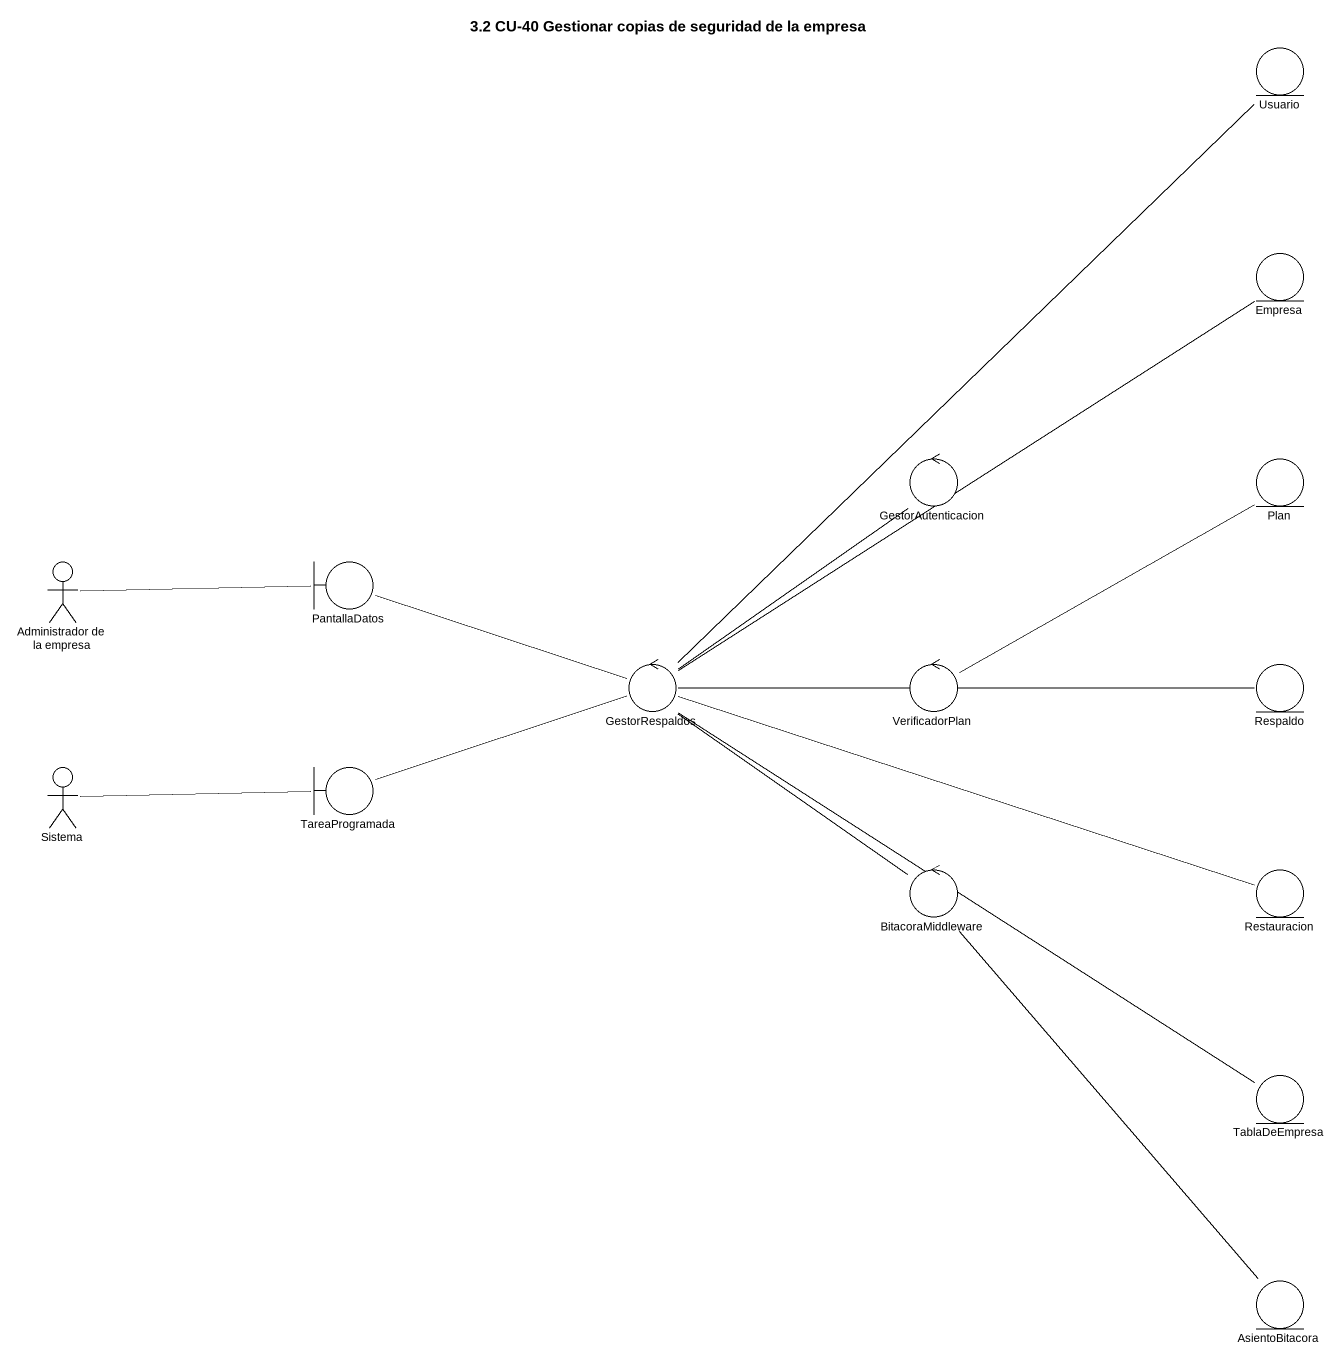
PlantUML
@startuml
title 3.2 CU-40 Gestionar copias de seguridad de la empresa
entity Usuario
entity Empresa
control GestorAutenticacion
entity Plan
actor "Administrador de la empresa" as Administrador_de_la_empresa
boundary PantallaDatos
control GestorRespaldos
control VerificadorPlan
entity Respaldo
actor Sistema
boundary TareaProgramada
control BitacoraMiddleware
entity Restauracion
entity TablaDeEmpresa
entity AsientoBitacora
Empresa -- GestorRespaldos
GestorAutenticacion -- GestorRespaldos
Plan -left- VerificadorPlan
Administrador_de_la_empresa -right- PantallaDatos
GestorRespaldos -up- Usuario
GestorRespaldos -left- PantallaDatos
GestorRespaldos -right- VerificadorPlan
GestorRespaldos -right- Respaldo
GestorRespaldos -left- TareaProgramada
GestorRespaldos -right- Restauracion
GestorRespaldos -- TablaDeEmpresa
Sistema -right- TareaProgramada
BitacoraMiddleware -up- GestorRespaldos
AsientoBitacora -up- BitacoraMiddleware
@enduml
